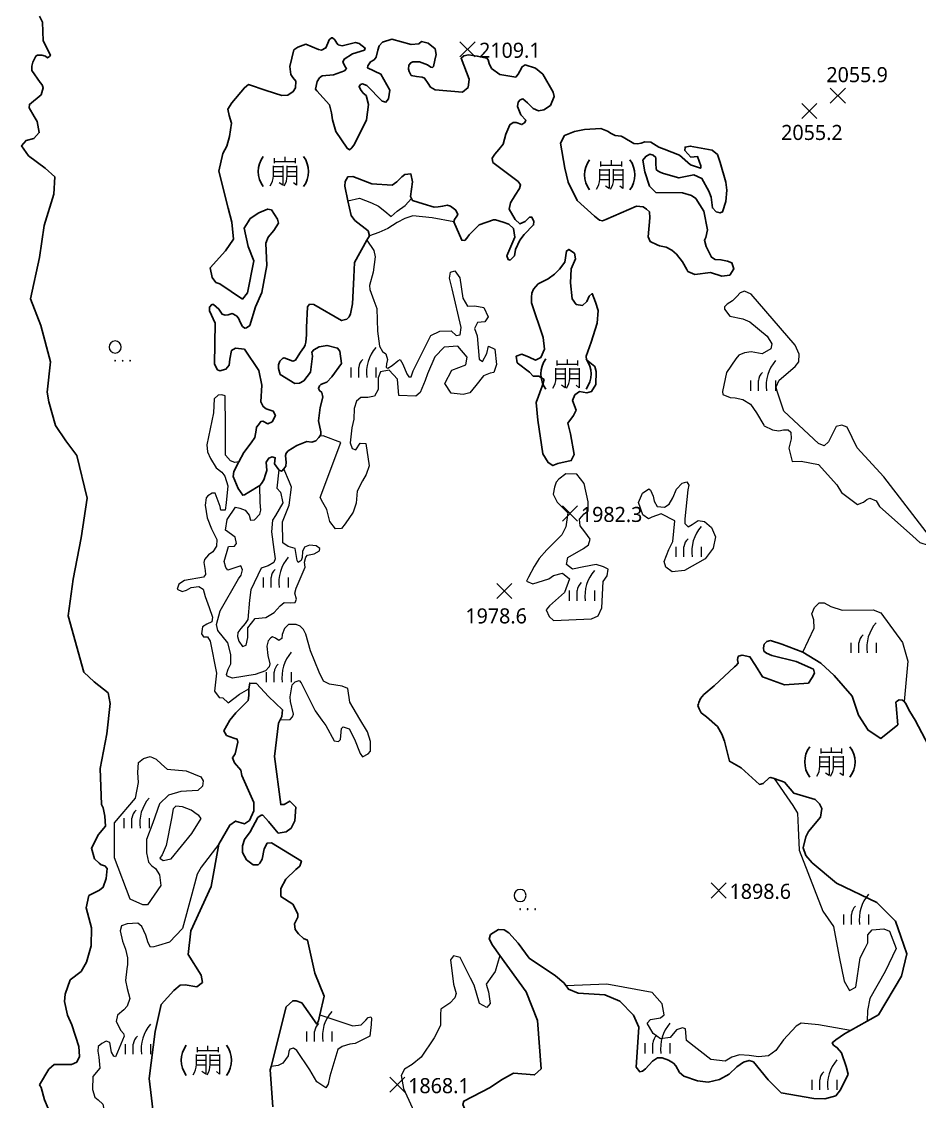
# Model space of a CAD drawing. Header units: metres. Extents: x 232867 to 235443, y 2535802 to 2538582.
# Drawn here: x 233161 to 233607, y 2537369 to 2537906 of the extents above; entities that cross this region are included whole.
import ezdxf

# ---------------------------------------------------------------- set-up
doc = ezdxf.new("R2010")
doc.units = ezdxf.units.M
doc.layers.add('9710500', color=3, linetype='Continuous', lineweight=20)
doc.layers.add('9720000', color=3, linetype='Continuous', lineweight=20)
doc.layers.add('9790201', color=34, linetype='145', lineweight=20, true_color=0xa55200)
doc.layers.add('9810200', color=7, linetype='Continuous')
doc.layers.add('9820205', color=34, linetype='Continuous', true_color=0xa55200)
doc.styles.add('LMP', font='')
doc.styles.get('LMP').set_extended_font_data('Microsoft JhengHei')
doc.linetypes.add('145', pattern='A,0,-7.5,[10,base.shx,S=1,R=0,X=0,Y=0]', length=7.5)

# ---------------------------------------------------------------- blocks, each defined once
blk = doc.blocks.new('98225')
at = {"lineweight": 0}
for points in [[(-4.3718, 4.121213), (-4.3718, 6.620776)], [(0.625848, 7.246036), (0.625848, 4.746473)], [(5.936866, 4.121213), (5.936866, 6.620776)], [(-6.557994, -7.127561), (-5.892824, -5.979033), (-5.403554, -4.744772), (-5.10201, -3.451385), (-4.997061, -2.128435), (-4.997061, -1.815065), (-4.997061, 2.87217)], [(-4.997061, 2.558801), (-0.311303, 2.558801), (-0.311303, -2.128435), (-0.311303, -6.81567), (-2.185606, -5.565149)], [(-4.997061, 0.059238), (-0.311303, 0.059238)], [(5.936866, 4.746473), (4.999714, 4.746473), (0.313957, 4.746473), (-4.3718, 4.746473)], [(-0.311303, 2.87217), (-0.311303, 2.558801)], [(0.313957, -7.127561), (0.979128, -5.979033), (1.468397, -4.744772), (1.769941, -3.451385), (1.876369, -2.128435), (1.876369, 2.558801), (1.876369, 2.87217)], [(1.876369, 2.558801), (6.560648, 2.558801)], [(1.876369, 0.059238), (6.560648, 0.059238)], [(6.560648, 2.87217), (6.560648, -1.815065), (6.560648, -6.503779), (6.560648, -6.81567), (4.999714, -5.565149)], [(-0.311303, -2.440326), (-4.997061, -2.440326)], [(6.560648, -2.440326), (1.876369, -2.440326)]]:
    blk.add_lwpolyline(points, dxfattribs=at)
for start, end in [(143.130102, 216.869898), (323.130102, 36.869898)]:
    blk.add_arc((0, 0), 12.5, start, end)
blk = doc.blocks.new('97132')
at = {"linetype": 'Continuous'}
for points in [[(-3.2, 6.8, 1), (2.8, 6.8, 1)], [(-0.4, 0, 1), (0, 0, 1)], [(3.35, 0, 1), (3.75, 0, 1)], [(7.1, 0, 1), (7.5, 0, 1)]]:
    blk.add_lwpolyline(points, format="xyb", close=True, dxfattribs=at)
blk = doc.blocks.new('97200')
at = {"linetype": 'Continuous'}
for points in [[(6.25, 15, 0.214635), (1.75, 0)], [(-0.25, 9, 0.201941), (-2.25, 5)]]:
    blk.add_lwpolyline(points, format="xyb", dxfattribs=at)
for points in [[(-6.25, 5), (-6.25, 0)], [(-2.25, 0), (-2.25, 5)], [(6.25, 5), (6.25, 0)]]:
    blk.add_lwpolyline(points, dxfattribs=at)
blk = doc.blocks.new('98120')
at = {"linetype": 'Continuous'}
for points in [[(-3.75, -3.75), (3.75, 3.75)], [(-3.75, 3.75), (3.75, -3.75)]]:
    blk.add_lwpolyline(points, dxfattribs=at)

msp = doc.modelspace()

# ---------------------------------------------------------------- linework, layer by layer
at = {"layer": '9790201', "flags": 128}
for points in [[(233322.977587, 2537816.585549), (233328.716721, 2537817.906336), (233334.69197, 2537815.609724), (233338.108742, 2537813.932431), (233341.31812, 2537811.401996), (233344.527498, 2537808.871561), (233347.491189, 2537811.448707), (233351.517834, 2537814.24679), (233354.539895, 2537817.708166)], [(233375.577079, 2537806.123843), (233364.920181, 2537808.172136), (233355.334443, 2537809.164069), (233351.298224, 2537807.856167), (233347.478972, 2537805.911227), (233342.815101, 2537802.895429), (233338.357257, 2537800.945656), (233333.697238, 2537799.240892)], [(233332.448412, 2537797.084799), (233335.887066, 2537792.001379), (233336.546174, 2537788.812966), (233335.531086, 2537781.141125), (233333.657702, 2537774.527255), (233333.882875, 2537772.612919), (233335.834213, 2537767.092457), (233337.350249, 2537763.058955), (233337.635598, 2537751.777767), (233338.747787, 2537744.334916), (233340.25425, 2537741.791595), (233341.752506, 2537740.525572), (233342.621743, 2537737.764536), (233342.209691, 2537735.632484), (233342.009135, 2537733.714926), (233342.86196, 2537733.508486), (233344.982399, 2537734.801892), (233347.734593, 2537737.164544), (233349.007677, 2537737.812858), (233350.299907, 2537735.480809), (233352.247142, 2537730.598996), (233353.321038, 2537729.116869), (233354.38536, 2537729.124923), (233355.430536, 2537732.113338), (233364.258697, 2537749.637395), (233368.715174, 2537751.80005), (233374.248282, 2537752.054812), (233376.817699, 2537749.732428), (233378.732112, 2537749.959808), (233379.347456, 2537753.583651), (233374.752848, 2537772.922179), (233373.441471, 2537778.234589), (233374.060918, 2537781.219784), (233376.185459, 2537781.87454), (233378.550218, 2537778.273247), (233380.104547, 2537768.279021), (233382.472041, 2537764.251962), (233386.089369, 2537764.492227), (233390.564993, 2537763.674521), (233392.723725, 2537759.007202), (233391.037221, 2537756.43972), (233387.419893, 2537756.199455), (233385.948989, 2537753.207818), (233387.249425, 2537749.598471), (233388.176102, 2537737.896349), (233389.885855, 2537736.84482), (233391.989883, 2537740.692821), (233392.818091, 2537744.318275), (233396.020631, 2537742.852255), (233396.921323, 2537735.19491), (233395.455889, 2537731.351741), (233393.755709, 2537730.913089), (233390.358084, 2537729.610019), (233386.556611, 2537724.8976), (233383.599759, 2537721.256039), (233380.199398, 2537720.378735), (233374.235091, 2537720.972284), (233371.223533, 2537725.846042), (233374.586968, 2537732.471187), (233381.595083, 2537735.078937), (233382.209059, 2537738.915663), (233377.703348, 2537744.416796), (233370.894421, 2537743.939487), (233366.242858, 2537739.007742), (233362.464636, 2537730.676311), (233361.422195, 2537727.26213), (233358.906116, 2537721.282077), (233356.788412, 2537719.562906), (233348.271099, 2537719.924243), (233347.580536, 2537728.008964), (233343.507392, 2537732.448904), (233339.255573, 2537731.565157), (233337.997533, 2537728.575131), (233338.034459, 2537722.82729), (233336.139193, 2537719.619548), (233332.95033, 2537718.956738), (233329.331634, 2537718.929356), (233327.215298, 2537716.997301), (233326.174226, 2537713.370237), (233325.995552, 2537708.046551), (233324.958582, 2537703.780837), (233324.154991, 2537696.323489), (233325.024228, 2537693.562453), (233326.944111, 2537692.938301), (233329.052241, 2537696.147653), (233331.820846, 2537695.95571), (233333.594878, 2537684.898679), (233332.13218, 2537680.629744), (233330.236914, 2537677.422003), (233327.502499, 2537672.291871), (233327.115064, 2537666.327926), (233325.653733, 2537661.846107), (233321.646234, 2537656.067663), (233319.745498, 2537653.711453), (233316.765396, 2537653.688903), (233313.974908, 2537657.286974), (233312.446564, 2537663.236423), (233310.508902, 2537666.628055), (233309.215304, 2537669.172986), (233319.470606, 2537696.500936), (233310.721281, 2537699.841024), (233309.032485, 2537699.707995)], [(233268.746768, 2537686.83205), (233266.810433, 2537686.49424), (233264.650553, 2537687.447333), (233262.156034, 2537690.229068), (233262.162949, 2537706.171125), (233261.979, 2537718.233953), (233261.970148, 2537719.634197), (233260.243061, 2537720.267418), (233258.413733, 2537720.038134), (233256.486932, 2537718.192369), (233256.207447, 2537711.296412), (233252.869652, 2537695.338353), (233253.213882, 2537691.899935), (233254.632471, 2537688.577184), (233257.456752, 2537683.974692), (233260.265422, 2537681.845318), (233261.783369, 2537679.813703), (233263.318964, 2537674.98639), (233262.405052, 2537666.484441), (233261.890611, 2537662.824458), (233259.848042, 2537662.808992), (233259.406489, 2537664.633693), (233256.998647, 2537671.389978), (233255.493596, 2537671.378583), (233253.351669, 2537670.071981), (233252.498427, 2537668.9902), (233252.09149, 2537665.331031), (233252.990886, 2537659.100984), (233255.175575, 2537653.633393), (233256.809171, 2537650.31227), (233257.7896, 2537648.276585), (233257.703138, 2537644.942438), (233255.893223, 2537642.132902), (233253.752653, 2537640.611246), (233251.616155, 2537638.444429), (233251.411329, 2537636.829898), (233252.081465, 2537632.856288), (233252.201186, 2537630.921618), (233251.134294, 2537629.623156), (233241.709013, 2537627.928968), (233238.893278, 2537626.167492), (233238.039992, 2537623.550807), (233240.656134, 2537622.483032), (233242.826414, 2537623.152028), (233244.992575, 2537624.473547), (233248.903747, 2537624.938211), (233251.086382, 2537623.649634), (233251.979479, 2537619.958587), (233253.970757, 2537614.53571), (233255.740477, 2537609.763711), (233255.320698, 2537607.367829), (233252.935724, 2537606.26217), (233250.769562, 2537604.940651), (233250.139207, 2537601.455582), (233251.236016, 2537599.941261), (233253.192975, 2537599.956085), (233254.511342, 2537597.790888), (233257.655713, 2537581.935863), (233256.624798, 2537573.009799), (233259.037228, 2537569.765297), (233260.77812, 2537569.560966), (233263.402499, 2537567.188144), (233269.029851, 2537571.363621), (233273.675943, 2537574.175728)], [(233306.29043, 2537641.216797), (233308.7862, 2537642.651968), (233308.996357, 2537643.851939), (233307.136624, 2537645.145176), (233303.866694, 2537645.556183), (233301.368142, 2537644.556765), (233300.401912, 2537642.370575), (233300.312486, 2537639.319476), (233299.668101, 2537637.898329), (233298.259294, 2537636.798222), (233297.707812, 2537637.883481), (233296.799005, 2537643.759552), (233293.30709, 2537644.822539), (233290.57264, 2537646.653868), (233290.396948, 2537657.111124), (233293.829032, 2537665.416834), (233294.969938, 2537674.358851), (233293.973793, 2537676.857009), (233291.074563, 2537683.487202)], [(233288.61048, 2537682.890542), (233287.731153, 2537673.781284), (233289.486155, 2537671.833592), (233290.609293, 2537666.503862), (233287.055782, 2537660.158217), (233285.545027, 2537657.967902), (233285.037374, 2537652.190046), (233286.183471, 2537643.265351), (233286.757215, 2537638.694065), (233286.115613, 2537636.837164), (233283.293824, 2537635.29058), (233279.925424, 2537634.066687), (233274.766167, 2537623.351135), (233274.037226, 2537618.11632), (233273.227208, 2537608.523148), (233271.932872, 2537606.552359), (233269.770079, 2537604.139218), (233268.258628, 2537602.057841), (233268.053341, 2537600.095301), (233268.830981, 2537597.704432), (233270.589461, 2537595.212048), (233272.328461, 2537595.769938), (233273.284256, 2537599.590204), (233273.252949, 2537604.492429), (233276.817592, 2537609.095061), (233282.151151, 2537609.571234), (233286.382442, 2537612.108986), (233289.302004, 2537615.399408), (233291.251857, 2537617.048331), (233294.520396, 2537616.855201), (233296.806704, 2537616.981462), (233297.449003, 2537618.729425), (233296.667884, 2537621.664986), (233297.306008, 2537624.066579), (233301.704323, 2537634.55848), (233301.470512, 2537637.062412), (233302.10794, 2537639.572943), (233302.864013, 2537640.559162), (233306.29043, 2537641.216797)], [(233289.369977, 2537558.687189), (233294.216931, 2537558.834143), (233295.420404, 2537560.165955), (233295.962833, 2537561.492757), (233294.380302, 2537567.763552), (233294.254652, 2537570.187536), (233295.318408, 2537576.147711), (233296.741526, 2537577.591412), (233298.831315, 2537578.15837), (233299.719742, 2537577.062859), (233306.750041, 2537563.117643), (233310.084805, 2537558.513491), (233311.974646, 2537555.882428), (233316.099622, 2537548.308207), (233318.305213, 2537547.994248), (233319.291152, 2537548.883514), (233319.806851, 2537554.398639), (233320.572441, 2537555.286235), (233323.664349, 2537554.207422), (233326.230709, 2537549.15655), (233329.031486, 2537541.902968), (233330.253248, 2537540.369085), (233332.999158, 2537541.712586), (233334.202631, 2537543.044398), (233334.281854, 2537547.894869), (233332.708467, 2537552.732817), (233328.922455, 2537558.986914), (233324.020634, 2537567.437043), (233322.985455, 2537574.263107), (233320.113896, 2537575.34359), (233313.826942, 2537576.398191), (233310.842395, 2537577.918716), (233308.720248, 2537582.421832), (233304.466106, 2537592.971131), (233301.989521, 2537601.219189), (233300.872305, 2537603.635658), (233299.319317, 2537605.277255), (233297.330557, 2537606.143979), (233293.475169, 2537606.004539), (233291.394524, 2537604.004734), (233290.311073, 2537601.130691), (233290.10409, 2537599.03486), (233288.677455, 2537598.142254), (233287.017107, 2537599.34214), (233285.47045, 2537599.991766), (233284.592575, 2537599.433991), (233283.280334, 2537597.880907), (233282.635469, 2537595.34086), (233283.216586, 2537590.605617), (233284.124005, 2537586.534193), (233283.913505, 2537584.989457), (233281.94233, 2537583.100706), (233276.88558, 2537581.298797), (233265.659083, 2537579.450134), (233263.008575, 2537580.422068), (233262.562955, 2537581.190261), (233263.427465, 2537583.842197), (233264.732671, 2537586.497471), (233264.813302, 2537591.127505), (233263.343758, 2537596.958259), (233258.346535, 2537603.092953), (233257.666498, 2537606.063857), (233259.496548, 2537612.80141), (233268.5397, 2537628.742243), (233269.850533, 2537630.515765), (233270.604869, 2537633.166866), (233269.820989, 2537635.144964), (233263.223209, 2537633.110928), (233262.223905, 2537634.315823), (233261.543165, 2537637.396946), (233263.699516, 2537644.798318), (233266.672808, 2537645.041298), (233267.655934, 2537646.37144), (233266.865019, 2537649.451728), (233262.215201, 2537652.943671), (233262.952654, 2537658.240027), (233267.100579, 2537664.333799), (233269.197403, 2537663.798567), (233271.957381, 2537662.937687), (233273.956693, 2537660.417678), (233274.633916, 2537657.88765), (233276.615642, 2537658.123116), (233279.132059, 2537660.897793), (233279.670267, 2537662.88591), (233279.426003, 2537666.631686), (233279.128887, 2537675.226694)], [(233549.082582, 2537592.241474), (233554.832216, 2537604.174297), (233554.57918, 2537608.434573), (233553.66255, 2537611.343868), (233554.986706, 2537614.49446), (233557.213847, 2537616.754588), (233559.68038, 2537616.77327), (233563.055962, 2537615.00423), (233568.673846, 2537613.252173), (233584.145731, 2537613.36936), (233587.968257, 2537611.828031), (233598.60714, 2537597.103099), (233601.360062, 2537587.926587), (233599.47911, 2537567.752419)], [(233534.813915, 2537529.494352), (233544.203277, 2537516.173904), (233546.497346, 2537512.332691), (233546.772964, 2537505.071518), (233547.301324, 2537493.953653), (233559.073213, 2537463.627999), (233564.341793, 2537455.950731), (233567.164222, 2537440.991652), (233569.741534, 2537428.754439), (233572.266993, 2537424.234048), (233575.431714, 2537425.846883), (233577.602247, 2537440.389865), (233580.065174, 2537445.175056), (233581.407758, 2537447.908959), (233581.38183, 2537451.767371), (233583.633195, 2537454.281188), (233589.300498, 2537454.778112), (233592.256707, 2537453.665642), (233595.49006, 2537445.065034), (233590.122778, 2537433.675491), (233582.501081, 2537420.226061), (233581.17985, 2537414.314642), (233581.119785, 2537408.949524)], [(233258.853066, 2537496.860882), (233250.008715, 2537485.418913), (233248.023716, 2537482.058302), (233245.412369, 2537472.001819), (233240.831414, 2537454.91651), (233234.220648, 2537448.209505), (233228.818087, 2537446.58894), (233226.567138, 2537445.8949), (233224.876425, 2537445.769251), (233223.622458, 2537447.903481), (233222.471242, 2537451.618087), (233220.526403, 2537456.003646), (233218.485963, 2537457.680599), (233213.188298, 2537457.301941), (233210.374971, 2537456.37798), (233209.71413, 2537453.890744), (233210.874641, 2537448.709439), (233212.365572, 2537444.771752), (233213.408316, 2537440.379353), (233213.429052, 2537437.107487), (233213.104352, 2537434.961286), (233212.464963, 2537429.089361), (233213.279322, 2537425.146544), (233214.551165, 2537420.19174), (233213.33438, 2537416.459176), (233211.654392, 2537414.641182), (233208.51422, 2537411.909489), (233207.856954, 2537408.858139), (233210.028032, 2537404.361467), (233211.503948, 2537402.793062), (233211.738052, 2537401.440897), (233208.518009, 2537393.518492), (233207.404691, 2537391.253482), (233206.613212, 2537391.585965), (233205.472722, 2537393.608228), (233204.653357, 2537398.340806), (233202.844876, 2537399.004062), (233200.70955, 2537397.859586), (233198.801893, 2537396.378351), (233198.704147, 2537394.008214), (233199.173786, 2537391.078238), (233199.65987, 2537385.553333), (233196.266717, 2537381.43241), (233196.078476, 2537375.027676), (233197.245617, 2537371.14881), (233198.853998, 2537369.788876), (233201.152302, 2537367.748107), (233202.565246, 2537361.126832), (233200.801724, 2537350.822425), (233199.00798, 2537345.320268), (233197.192651, 2537343.248289), (233187.160226, 2537342.432029)], [(233398.56783, 2537441.56326), (233396.135862, 2537433.6365), (233394.570047, 2537431.365107), (233391.661259, 2537427.275916), (233392.815497, 2537423.443484), (233393.755792, 2537417.801813), (233391.962689, 2537415.754649), (233388.336446, 2537417.760722), (233385.793267, 2537426.77952), (233383.963093, 2537430.380875), (233378.702826, 2537440.508831), (233375.53561, 2537441.388625), (233373.968313, 2537439.343173), (233375.401739, 2537427.378585), (233376.787714, 2537422.644102), (233376.123642, 2537420.605498), (233373.657569, 2537417.875376), (233369.160724, 2537414.903904), (233368.952711, 2537412.190903), (233368.988299, 2537406.768324), (233365.86705, 2537400.643954), (233359.380952, 2537391.104791), (233354.888556, 2537387.455496), (233351.064681, 2537385.166983), (233349.504798, 2537381.991827), (233350.67683, 2537375.448106), (233359.156211, 2537356.532429), (233360.585189, 2537345.245664), (233360.378659, 2537342.306722), (233359.525851, 2537334.617887), (233358.441305, 2537327.831104), (233357.113159, 2537323.753897), (233355.092767, 2537321.930962), (233351.733849, 2537317.612406), (233349.079041, 2537309.232053), (233350.897352, 2537307.438223), (233356.096823, 2537306.573839), (233380.16184, 2537309.521151)], [(233572.749504, 2537404.227716), (233562.529142, 2537406.193015), (233556.852688, 2537407.057883), (233548.227651, 2537407.900393), (233545.741846, 2537406.519683), (233539.436805, 2537399.662568), (233535.616043, 2537394.413128), (233532.005318, 2537391.662027), (233527.018458, 2537391.170262), (233522.4776, 2537391.816763), (233517.711453, 2537392.234578), (233513.863238, 2537391.070515), (233510.474753, 2537389.00203), (233503.437414, 2537389.856579), (233491.352209, 2537399.297978), (233490.858928, 2537405.195639), (233489.268178, 2537405.637531), (233486.325695, 2537404.707312), (233483.176225, 2537400.824824), (233478.417704, 2537400.107813), (233474.770376, 2537402.803881), (233471.786714, 2537408.001728), (233473.362212, 2537409.82949), (233478.347547, 2537410.548221), (233480.151384, 2537412.150737), (233479.207524, 2537417.591027), (233474.179485, 2537423.227327), (233451.695909, 2537427.369412), (233431.392904, 2537426.544706)], [(233309.06353, 2537412.057317), (233325.420119, 2537406.604742), (233329.595423, 2537407.201501), (233331.840532, 2537409.365877), (233333.073493, 2537410.844466), (233334.427372, 2537411.080772), (233334.657608, 2537410.404408), (233334.564234, 2537407.352206), (233333.924259, 2537401.4704), (233326.605368, 2537397.911322), (233323.897611, 2537397.438712), (233320.064039, 2537396.392471), (233317.927525, 2537394.907029), (233314.060011, 2537381.541536), (233313.181827, 2537377.579235), (233311.950315, 2537375.87462), (233307.526654, 2537378.779544), (233303.986977, 2537384.742667), (233297.599781, 2537394.413798), (233295.898373, 2537395.531076), (233294.094893, 2537394.952306), (233293.650365, 2537393.818752), (233293.325304, 2537391.668938), (233290.637117, 2537388.144982), (233288.38621, 2537386.884709), (233284.774901, 2537386.405246)]]:
    msp.add_lwpolyline(points, dxfattribs=at)
for points in [[(233523.467089, 2537770.294435), (233520.095279, 2537771.787361), (233518.040738, 2537770.90413), (233516.318057, 2537769.047268), (233514.163072, 2537766.970213), (233511.57142, 2537765.323695), (233510.171152, 2537763.903115), (233510.17842, 2537762.818567), (233512.804236, 2537759.36771), (233519.211634, 2537758.006218), (233522.691884, 2537756.514113), (233531.415769, 2537749.313297), (233533.718446, 2537745.534614), (233533.192965, 2537743.036051), (233528.979803, 2537740.618039), (233523.442831, 2537741.552278), (233520.192545, 2537741.093838), (233517.272666, 2537739.878678), (233515.875305, 2537738.024278), (233511.148293, 2537731.372427), (233509.151902, 2537721.812814), (233509.269791, 2537720.403722), (233512.966921, 2537718.913258), (233515.46249, 2537718.715224), (233519.372138, 2537717.87713), (233523.074356, 2537715.627483), (233526.140472, 2537711.203816), (233529.651251, 2537705.15661), (233529.871038, 2537704.724433), (233534.004834, 2537702.803432), (233537.153223, 2537702.284958), (233539.535265, 2537702.845287), (233541.813227, 2537702.754066), (233543.230214, 2537701.680187), (233543.252747, 2537698.318089), (233542.199604, 2537693.646327), (233543.761374, 2537687.15053), (233548.315846, 2537687.184998), (233556.893494, 2537685.62301), (233565.962324, 2537675.496377), (233568.37344, 2537671.718515), (233576.330251, 2537665.704957), (233579.250857, 2537666.811663), (233580.976445, 2537668.234706), (233582.381801, 2537668.896103), (233585.644445, 2537667.510812), (233587.28994, 2537664.703298), (233603.850802, 2537649.967345), (233607.213599, 2537646.872988), (233611.45531, 2537645.568039), (233612.550911, 2537648.250465), (233612.093216, 2537650.029753), (233600.405931, 2537665.094667), (233589.39151, 2537679.496143), (233576.149408, 2537693.880752), (233571.178599, 2537704.093949), (233568.497784, 2537705.187871), (233565.60636, 2537704.497446), (233561.87098, 2537696.89246), (233559.656979, 2537694.870099), (233556.976164, 2537695.964022), (233539.71208, 2537712.100932), (233536.302167, 2537722.103102), (233535.842952, 2537724.105223), (233537.37953, 2537727.45952), (233545.353581, 2537734.205223), (233547.119007, 2537736.669876), (233547.315937, 2537740.459719), (233545.280628, 2537744.901192)], [(233442.390253, 2537666.969602), (233440.347442, 2537676.20669), (233436.793541, 2537680.806054), (233431.286667, 2537680.984645), (233427.780584, 2537678.314502), (233426.469425, 2537676.762478), (233425.604496, 2537674.332638), (233424.967029, 2537670.803025), (233426.975064, 2537666.852851), (233432.295048, 2537661.605966), (233431.240332, 2537654.548408), (233429.284461, 2537650.568212), (233421.844901, 2537643.241998), (233418.130193, 2537638.807883), (233415.513672, 2537634.822683), (233412.685627, 2537629.514087), (233411.8178, 2537627.524823), (233414.909532, 2537626.226445), (233422.821404, 2537628.709657), (233425.232199, 2537630.490308), (233429.629293, 2537631.625106), (233433.171602, 2537628.788047), (233430.573918, 2537621.939102), (233423.130011, 2537615.273752), (233421.601533, 2537613.279484), (233422.94457, 2537609.98517), (233425.159781, 2537608.019256), (233444.094094, 2537608.823557), (233447.387206, 2537610.390592), (233449.12286, 2537614.36912), (233449.918236, 2537627.372788), (233451.881351, 2537630.251544), (233452.30005, 2537633.559201), (233450.090635, 2537634.643962), (233446.338252, 2537635.937337), (233440.179422, 2537634.789196), (233434.681243, 2537633.646059), (233431.583715, 2537635.82559), (233432.221182, 2537639.355203), (233440.120013, 2537643.821007), (233442.530807, 2537645.601658), (233443.392838, 2537648.472075), (233440.725601, 2537652.196958), (233438.504594, 2537655.044024), (233438.042425, 2537658.345009), (233440.447423, 2537661.006813), (233442.419233, 2537662.56384)], [(233491.960624, 2537672.964335), (233490.931416, 2537663.33251), (233490.526141, 2537658.517425), (233490.540705, 2537656.330255), (233492.082965, 2537654.592109), (233494.043607, 2537655.700594), (233497.091714, 2537657.692226), (233500.155843, 2537657.277971), (233503.674764, 2537654.242423), (233505.673274, 2537649.664267), (233504.61785, 2537643.969348), (233500.498297, 2537638.688683), (233490.259227, 2537632.924228), (233484.141166, 2537632.22172), (233481.06393, 2537634.604428), (233480.170363, 2537637.441126), (233482.53628, 2537643.364696), (233484.477988, 2537647.316502), (233485.502827, 2537657.604478), (233478.701119, 2537661.052625), (233474.119491, 2537659.486838), (233472.376051, 2537658.598726), (233469.520385, 2537660.545655), (233467.511681, 2537666.65483), (233469.44902, 2537671.262787), (233472.495671, 2537673.473136), (233473.374674, 2537672.823607), (233474.707013, 2537669.771503), (233475.16035, 2537667.368928), (233476.708435, 2537664.755913), (233480.428538, 2537664.346625), (233482.604926, 2537665.8942), (233484.55246, 2537668.971138), (233486.272597, 2537673.358723), (233489.096221, 2537676.223566), (233491.497092, 2537676.897929), (233492.38192, 2537675.373533)], [(233249.817361, 2537530.334171), (233251.0533, 2537528.340789), (233250.735824, 2537525.779313), (233248.413779, 2537523.647698), (233239.965409, 2537523.02734), (233233.748241, 2537521.311256), (233229.32727, 2537516.938453), (233226.04999, 2537507.567444), (233222.877598, 2537499.198605), (233222.807821, 2537492.633506), (233223.838196, 2537487.968233), (233225.518269, 2537486.089481), (233227.306039, 2537484.767866), (233229.327463, 2537481.667799), (233229.916513, 2537476.44286), (233223.30507, 2537466.712787), (233220.969682, 2537466.695085), (233214.723722, 2537469.540602), (233207.030897, 2537490.177376), (233206.941076, 2537507.473222), (233217.431314, 2537519.699419), (233218.955573, 2537527.583815), (233218.474823, 2537532.528813), (233218.893357, 2537537.480629), (233221.353664, 2537539.523725), (233224.720325, 2537540.449002), (233227.651484, 2537539.121594), (233230.364892, 2537536.667844), (233233.078299, 2537534.214094), (233242.526444, 2537533.385969)], [(233248.059308, 2537511.608901), (233245.122493, 2537513.836019), (233240.840993, 2537515.378128), (233237.465848, 2537515.802417), (233236.125405, 2537514.442625), (233235.255814, 2537509.712328), (233232.6428, 2537496.196221), (233230.647689, 2537491.682329), (233229.534896, 2537489.874386), (233231.115714, 2537488.76168), (233235.156838, 2537489.69207), (233245.420842, 2537502.14149), (233250.095424, 2537509.599893), (233248.961421, 2537511.165863)]]:
    msp.add_lwpolyline(points, close=True, dxfattribs=at)
at = {"layer": '9820205', "flags": 128}
for points in [[(233170.45077, 2537869.257568), (233171.565834, 2537872.803089), (233170.924906, 2537874.314135), (233170.033679, 2537875.444313), (233165.828621, 2537881.349756), (233165.815389, 2537883.497172), (233166.434523, 2537885.523048), (233167.18231, 2537887.170923), (233167.931653, 2537888.566161), (233168.686445, 2537889.077168), (233170.83462, 2537888.967094), (233172.606178, 2537888.475197), (233173.621388, 2537887.724929), (233174.628036, 2537888.364166), (233175.129414, 2537888.999582), (233171.421842, 2537896.172032), (233171.112389, 2537905.39138), (233169.704217, 2537908.412516)], [(233265.216065, 2537865.286513), (233271.5432, 2537872.834016), (233273.533547, 2537874.349), (233282.426444, 2537871.416415), (233290.066332, 2537868.974328), (233293.190204, 2537869.122953), (233295.803911, 2537870.89264), (233296.916996, 2537872.775971), (233297.145743, 2537876.152539), (233295.634902, 2537877.891026), (233294.625577, 2537879.383319), (233294.100476, 2537883.379155), (233296.048372, 2537891.643495), (233298.164492, 2537893.034436), (233302.030421, 2537894.438615), (233308.422019, 2537891.737097), (233309.923427, 2537891.498466), (233312.041119, 2537892.639432), (233313.026859, 2537894.896781), (233313.640785, 2537896.651341), (233314.885146, 2537897.535712), (233315.260105, 2537897.538548), (233316.516257, 2537896.548099), (233317.526367, 2537894.930818), (233318.156802, 2537894.060629), (233320.158941, 2537893.700792), (233326.773783, 2537895.250759), (233328.651722, 2537894.764989), (233331.540558, 2537892.536949), (233331.171888, 2537891.534208), (233325.183551, 2537889.738993), (233321.075511, 2537887.083043), (233320.460799, 2537885.453471), (233321.850585, 2537883.089098), (233322.230261, 2537882.342006), (233321.237445, 2537881.20955), (233315.749839, 2537879.293128), (233310.253585, 2537878.751575), (233308.885024, 2537877.74127), (233307.646167, 2537875.981983), (233306.920619, 2537872.10168), (233307.551054, 2537871.231491), (233313.844393, 2537864.279433), (233314.743668, 2537860.411422), (233315.391397, 2537856.791495), (233316.927395, 2537851.05339), (233322.604451, 2537842.721737), (233323.734045, 2537841.980318), (233324.977619, 2537842.989677), (233326.216476, 2537844.748964), (233332.264551, 2537856.919134), (233333.216488, 2537864.55097), (233332.064096, 2537868.917043), (233330.556399, 2537870.155577), (233329.170544, 2537871.89501), (233328.536178, 2537873.390139), (233329.279807, 2537874.395717), (233330.152353, 2537874.777299), (233332.40761, 2537873.919401), (233339.956316, 2537866.101882), (233341.834255, 2537865.616112), (233343.198885, 2537867.251357), (233343.796302, 2537871.630666), (233339.371468, 2537879.59681), (233332.72754, 2537882.671402), (233332.846237, 2537883.672252), (233334.208508, 2537885.682461), (233336.077014, 2537886.696548), (233337.068257, 2537888.07898), (233337.79695, 2537891.45933), (233338.533504, 2537893.5898), (233340.146534, 2537895.476912), (233344.887367, 2537896.887709), (233354.402836, 2537894.334816), (233358.27584, 2537894.614101), (233359.643615, 2537895.749394), (233362.898762, 2537894.89906), (233366.290688, 2537892.174851), (233366.808714, 2537889.303907), (233366.201077, 2537886.549442), (233365.595799, 2537883.420014), (233365.098998, 2537882.916279), (233364.223308, 2537883.034649), (233362.59141, 2537884.147251), (233358.582414, 2537885.616852), (233355.331984, 2537885.717258), (233354.210251, 2537885.208796), (233353.218222, 2537883.951352), (233353.105028, 2537882.075586), (233353.362076, 2537880.952584), (233354.499531, 2537878.961284), (233357.128174, 2537878.356199), (233359.879446, 2537878.127023), (233361.133239, 2537877.511538), (233362.899557, 2537874.900025), (233364.03544, 2537873.158702), (233366.293841, 2537871.800851), (233379.959587, 2537870.651173), (233382.728855, 2537872.950016), (233383.20883, 2537877.003243), (233379.217689, 2537887.471443), (233380.599326, 2537888.618353), (233382.995227, 2537889.141567), (233387.292566, 2537888.5427), (233392.097445, 2537887.568852), (233392.734527, 2537886.689756), (233393.124786, 2537884.92488), (233394.403854, 2537882.409086), (233398.464178, 2537879.409232), (233406.428312, 2537878.080457), (233407.682043, 2537879.478946), (233408.429867, 2537880.999883), (233409.677876, 2537883.282243), (233411.061148, 2537884.176618), (233416.24893, 2537882.574299), (233419.804166, 2537879.570625), (233425.039354, 2537870.644808), (233425.558337, 2537868.502085), (233423.692863, 2537864.068408), (233420.4245, 2537861.770768), (233417.648965, 2537861.370957), (233414.989895, 2537862.487307), (233412.193927, 2537865.244176), (233409.907951, 2537867.247261), (233408.648499, 2537866.732643), (233407.645678, 2537865.588598), (233407.280757, 2537863.43919), (233408.94845, 2537859.411054), (233411.364784, 2537856.777588), (233410.994141, 2537855.51205), (233409.485414, 2537854.490453), (233406.700072, 2537855.605848), (233405.058534, 2537855.593433), (233403.550625, 2537854.445569), (233401.560513, 2537849.758402), (233400.077941, 2537844.696253), (233398.073934, 2537842.155629), (233396.068293, 2537839.86754), (233394.692377, 2537837.836759), (233394.958816, 2537835.692127), (233407.648146, 2537826.191317), (233408.79522, 2537824.558438), (233408.301575, 2537822.786877), (233406.049927, 2537819.48674), (233403.80155, 2537815.681534), (233403.064351, 2537812.519124), (233406.128392, 2537807.365087), (233408.416003, 2537805.109467), (233411.059544, 2537806.392194), (233413.193092, 2537808.428704), (233414.455813, 2537808.438254), (233415.353613, 2537806.298397), (233415.237966, 2537804.655968), (233410.596957, 2537799.822479), (233408.468313, 2537797.028366), (233406.351111, 2537792.466511), (233405.740184, 2537789.305056), (233404.360999, 2537787.779345), (233403.607453, 2537787.142279), (233402.595641, 2537787.387173), (233401.952021, 2537789.276406), (233405.933062, 2537798.524473), (233405.273095, 2537802.93905), (233402.987119, 2537804.942136), (233400.201776, 2537806.057531), (233396.279985, 2537807.164331), (233395.39608, 2537807.157646), (233388.214099, 2537804.704135), (233383.195091, 2537799.741514), (233382.069267, 2537798.091446), (233381.066446, 2537796.947401), (233379.550363, 2537797.062208), (233375.577079, 2537806.123843)], [(233182.785787, 2537697.409946), (233177.637457, 2537704.959675), (233174.285988, 2537716.788945), (233173.478108, 2537721.457218), (233175.202039, 2537736.532191), (233170.415985, 2537754.674134), (233165.141291, 2537767.878301), (233169.687273, 2537788.428094), (233171.925623, 2537804.286027), (233176.761844, 2537819.90394), (233177.227925, 2537828.477183), (233172.527266, 2537832.856294), (233164.180563, 2537839.025617), (233160.774811, 2537843.933909), (233163.011043, 2537846.589205), (233166.920658, 2537847.629375), (233169.555423, 2537850.554769), (233168.510637, 2537856.105144), (233166.980039, 2537858.493731), (233164.553543, 2537862.770409), (233164.668964, 2537864.539825), (233170.45077, 2537869.257568)], [(233268.746768, 2537686.83205), (233271.242828, 2537691.580632), (233274.969112, 2537696.40332), (233276.766252, 2537699.008535), (233277.390956, 2537702.641513), (233277.511461, 2537704.067808), (233278.539571, 2537705.371397), (233279.695579, 2537706.935114), (233280.731083, 2537707.072536), (233283.200567, 2537705.795435), (233285.267467, 2537706.718149), (233286.930959, 2537709.970253), (233285.880671, 2537712.165163), (233282.375683, 2537713.304842), (233280.814625, 2537714.329663), (233279.763515, 2537716.654147), (233280.229107, 2537724.950809), (233278.6278, 2537732.324756), (233271.507351, 2537742.835998), (233267.035802, 2537743.312919), (233265.127279, 2537742.276939), (233264.26111, 2537737.928864), (233264.025185, 2537734.862476), (233262.377655, 2537732.93463), (233259.31852, 2537732.145324), (233258.166291, 2537732.647369), (233256.744173, 2537735.445823), (233256.998597, 2537755.750733), (233254.150318, 2537761.986067), (233254.138997, 2537763.773666), (233255.279906, 2537765.059219), (233256.173569, 2537765.065983), (233258.869113, 2537762.787936), (233260.544946, 2537760.246786), (233261.952508, 2537759.746674), (233263.483693, 2537759.885956), (233265.394641, 2537760.538879), (233267.571435, 2537759.533822), (233268.60085, 2537758.264697), (233269.636735, 2537755.974087), (233270.541719, 2537754.193253), (233271.82404, 2537753.309117), (233272.58842, 2537753.570286), (233274.240802, 2537754.732019), (233276.991234, 2537763.946642), (233280.265269, 2537771.122161), (233282.734493, 2537784.420791), (233282.152667, 2537795.653258), (233283.26803, 2537798.607849), (233286.157934, 2537801.793079), (233288.538557, 2537805.480594), (233288.019663, 2537807.50122), (233284.953566, 2537812.159798), (233283.05338, 2537812.525023), (233278.762956, 2537810.721075), (233274.353224, 2537807.777414), (233273.351488, 2537806.124885), (233272.600387, 2537804.853857), (233271.346416, 2537803.072885), (233273.422752, 2537793.863569), (233276.246216, 2537786.810581), (233273.06216, 2537770.869205), (233270.55492, 2537767.818372), (233259.391424, 2537775.313573), (233257.3656, 2537776.056212), (233255.581279, 2537778.569266), (233254.540546, 2537783.361844), (233262.067037, 2537791.756413), (233266.072581, 2537797.59779), (233265.262222, 2537805.929286), (233263.449284, 2537812.989919), (233258.785855, 2537831.398478), (233260.877092, 2537840.162288), (233262.732822, 2537843.808449), (233264.205748, 2537848.578924), (233265.040667, 2537855.223257), (233263.889103, 2537859.09716), (233263.368456, 2537862.224361), (233265.216065, 2537865.286513)], [(233354.539895, 2537817.708166), (233354.028267, 2537818.714484), (233355.117311, 2537826.046577), (233354.33434, 2537829.955131), (233351.305444, 2537829.679677), (233349.797535, 2537828.531812), (233347.288439, 2537825.987368), (233345.025349, 2537824.454971), (233334.793221, 2537825.008953), (233325.424564, 2537828.726301), (233322.900757, 2537828.454667), (233321.65193, 2537826.298574), (233321.414916, 2537823.897587), (233322.977587, 2537816.585549)], [(233375.577079, 2537806.123843), (233375.947722, 2537807.38938), (233377.073546, 2537809.039449), (233377.57373, 2537809.800872), (233376.67593, 2537811.94073), (233374.011138, 2537813.94095), (233372.366331, 2537814.433604), (233370.095885, 2537814.037613), (233367.825439, 2537813.641621), (233365.932175, 2537813.501029), (233360.365576, 2537815.100484), (233355.051522, 2537816.701848), (233354.539895, 2537817.708166)], [(233322.977587, 2537816.585549), (233324.540258, 2537809.27351), (233326.44987, 2537806.888758), (233333.050348, 2537801.635194), (233333.697238, 2537799.240892)], [(233332.448412, 2537797.084799), (233326.333005, 2537785.92649), (233326.001594, 2537778.600127), (233325.666097, 2537771.9051), (233325.202693, 2537765.461652), (233324.22521, 2537760.403323), (233323.60284, 2537759.009609), (233322.473747, 2537757.864609), (233319.826937, 2537757.086951), (233306.12621, 2537765.174446), (233303.955592, 2537765.285676), (233302.815821, 2537763.872814), (233302.370367, 2537753.656819), (233302.393962, 2537749.954922), (233302.033836, 2537746.377778), (233301.786701, 2537745.09933), (233301.283481, 2537743.946601), (233300.650998, 2537743.04821), (233299.005567, 2537740.865574), (233296.857729, 2537737.402558), (233295.583814, 2537737.009944), (233291.361262, 2537738.637537), (233290.470254, 2537738.24782), (233289.074398, 2537736.960678), (233288.448425, 2537735.041074), (233288.459815, 2537733.253951), (233289.244342, 2537730.323759), (233296.54886, 2537725.783362), (233298.845488, 2537725.928401), (233301.007157, 2537727.221339), (233304.426469, 2537731.459925), (233305.39711, 2537739.382054), (233305.001185, 2537741.421582), (233306.014948, 2537742.578175), (233308.685532, 2537744.13028), (233312.638167, 2537744.798484), (233317.880177, 2537743.433922), (233319.03866, 2537741.910796), (233319.715891, 2537735.788347), (233315.035682, 2537729.114721), (233312.500056, 2537726.414717), (233310.716412, 2537725.890586), (233309.44331, 2537725.37032), (233308.8092, 2537724.727232), (233308.307607, 2537723.3192), (233308.824659, 2537722.301851), (233309.979888, 2537721.289332), (233310.504262, 2537719.123118), (233309.261264, 2537713.879741), (233308.409308, 2537707.362746), (233309.465378, 2537701.881453), (233309.601964, 2537700.478251), (233309.032485, 2537699.707995)], [(233333.697238, 2537799.240892), (233332.448412, 2537797.084799)], [(233309.032485, 2537699.707995), (233308.463006, 2537698.937738), (233307.069592, 2537697.267641), (233305.030677, 2537696.741579), (233302.603973, 2537696.978528), (233297.638389, 2537695.02608), (233293.315864, 2537692.312552), (233292.301288, 2537691.283611), (233291.926518, 2537690.004197), (233292.193179, 2537688.219006), (233292.330578, 2537686.688152), (233292.087511, 2537684.771446), (233291.074563, 2537683.487202)], [(233192.932855, 2537465.183017), (233194.257392, 2537471.330136), (233199.498717, 2537474.030543), (233201.37635, 2537475.528198), (233202.831871, 2537479.854633), (233203.339691, 2537484.848163), (233202.118198, 2537486.187463), (233200.362656, 2537486.713576), (233199.279328, 2537487.514499), (233196.974508, 2537489.654721), (233195.458916, 2537494.902621), (233199.055709, 2537501.672704), (233202.533797, 2537505.879619), (233202.23293, 2537510.867017), (233201.398013, 2537515.041228), (233200.444391, 2537516.652271), (233199.793583, 2537534.448354), (233203.189602, 2537551.735698), (233204.847, 2537566.85216), (233203.870534, 2537572.104147), (233196.827213, 2537577.579844), (233191.675061, 2537582.3956), (233183.95132, 2537610.387122), (233186.397947, 2537628.611261), (233190.312786, 2537649.139087), (233193.297035, 2537668.835588), (233188.1949, 2537689.993033), (233182.785787, 2537697.409946)], [(233288.61048, 2537682.890542), (233286.464223, 2537685.877807), (233286.827603, 2537688.944344), (233285.293535, 2537689.315707), (233283.637526, 2537688.792543), (233282.374188, 2537686.740457), (233282.655495, 2537682.657537), (233282.030335, 2537680.610281), (233281.153971, 2537677.922834), (233280.016641, 2537676.127018), (233279.128887, 2537675.226694)], [(233279.128887, 2537675.226694), (233273.66171, 2537671.866214), (233271.635798, 2537670.462028), (233270.729835, 2537670.325587), (233268.376748, 2537673.676853), (233266.007234, 2537679.6196), (233266.250708, 2537682.083469), (233268.746768, 2537686.83205)], [(233291.074563, 2537683.487202), (233290.061614, 2537682.202957), (233288.653554, 2537682.83059), (233288.61048, 2537682.890542)], [(233532.979414, 2537598.075469), (233531.185213, 2537597.612372), (233529.957974, 2537596.366933), (233529.521591, 2537594.453223), (233529.756894, 2537592.881731), (233530.999343, 2537591.879751), (233533.703573, 2537590.664089), (233545.743932, 2537587.608739), (233554.419022, 2537583.853638), (233554.993589, 2537581.947586), (233553.772434, 2537579.803178), (233551.881875, 2537576.97944), (233539.980462, 2537576.102657), (233529.057759, 2537580.063359), (233525.54184, 2537585.76014), (233522.82096, 2537590.004034), (233518.889582, 2537590.759821), (233517.09782, 2537590.297354), (233516.765075, 2537589.733714), (233516.66121, 2537588.498466), (233516.896134, 2537586.929112), (233515.783458, 2537585.573998), (233515.114191, 2537585.00781), (233505.081985, 2537575.505019), (233499.838512, 2537571.200796), (233498.280918, 2537569.281193), (233497.396367, 2537567.366688), (233497.177307, 2537566.579462)], [(233549.082582, 2537592.241474), (233538.720295, 2537596.320925), (233532.979414, 2537598.075469)], [(233596.328915, 2537556.224162), (233587.917452, 2537549.464005), (233581.655012, 2537553.499375), (233576.845822, 2537561.053363), (233573.615302, 2537570.531015), (233564.726818, 2537580.644531), (233558.106063, 2537586.803361), (233549.082582, 2537592.241474)], [(233289.369977, 2537558.687189), (233290.19471, 2537560.365702), (233290.451823, 2537563.712159), (233283.447338, 2537570.34799), (233277.558515, 2537576.713583), (233274.215086, 2537576.966908), (233273.675943, 2537574.175728)], [(233273.675943, 2537574.175728), (233273.697301, 2537570.831386), (233273.434849, 2537568.321015), (233267.347649, 2537562.14321), (233264.307608, 2537558.496917), (233261.278246, 2537553.178453), (233262.684839, 2537550.959462), (233266.313858, 2537549.593469), (233267.988242, 2537549.048764), (233268.275612, 2537547.657402), (233266.920635, 2537541.794232), (233265.54074, 2537539.832795), (233266.670642, 2537537.332995), (233269.756958, 2537533.733213), (233270.331698, 2537530.950489), (233276.265016, 2537517.617517), (233276.291713, 2537513.437089), (233274.094204, 2537508.682357), (233271.598647, 2537506.991159), (233267.134215, 2537508.350809), (233264.361966, 2537506.378801), (233258.853066, 2537496.860882)], [(233497.177307, 2537566.579462), (233496.958247, 2537565.792236), (233497.530448, 2537564.113213), (233498.552855, 2537562.213153), (233501.258628, 2537560.213621), (233506.675461, 2537555.429029), (233508.83245, 2537551.629759), (233510.201955, 2537548.161195), (233512.737767, 2537538.080262), (233518.481303, 2537534.757054), (233527.510365, 2537526.633111), (233529.414301, 2537527.096428), (233532.312696, 2537529.811754), (233533.208577, 2537530.042988), (233534.813915, 2537529.494352)], [(233596.328915, 2537556.224162), (233595.584127, 2537565.7394), (233595.34593, 2537567.437752), (233596.247611, 2537568.124645), (233597.03755, 2537568.584004), (233598.737686, 2537568.483538), (233599.47911, 2537567.752419)], [(233599.47911, 2537567.752419), (233600.220533, 2537567.021301), (233602.288418, 2537562.843244), (233605.037597, 2537558.44366), (233611.581124, 2537545.912064), (233618.435874, 2537537.576545), (233627.533985, 2537532.54499), (233637.544617, 2537526.613597), (233643.057419, 2537523.991775)], [(233309.06353, 2537412.057317), (233311.132743, 2537421.449017), (233306.604237, 2537432.841694), (233302.879107, 2537449.257227), (233300.924472, 2537450.078514), (233298.403997, 2537452.289048), (233296.718933, 2537454.505925), (233296.422664, 2537457.290763), (233298.072131, 2537460.64779), (233298.061452, 2537462.319961), (233295.524958, 2537467.038752), (233289.652154, 2537470.896088), (233289.627236, 2537474.797821), (233292.103216, 2537479.554666), (233297.085432, 2537484.330539), (233299.024049, 2537486.017509), (233299.843443, 2537488.532108), (233285.025758, 2537497.617001), (233282.799771, 2537497.321392), (233281.425216, 2537494.52387), (233280.34337, 2537489.4989), (233279.241946, 2537487.539577), (233278.411873, 2537486.697149), (233275.905636, 2537486.678122), (233272.547968, 2537489.161009), (233270.575535, 2537492.769247), (233270.554177, 2537496.11359), (233271.648482, 2537499.187693), (233274.408272, 2537503.110567), (233278.262367, 2537510.107545), (233279.926072, 2537511.235011), (233280.761484, 2537511.241353), (233283.56577, 2537508.196847), (233286.653866, 2537504.31837), (233288.33715, 2537502.380189), (233292.232181, 2537502.967177), (233294.725959, 2537504.93707), (233296.652116, 2537508.574907), (233297.166342, 2537515.26782), (233294.083585, 2537518.310211), (233291.309556, 2537516.616899), (233289.638732, 2537516.604214), (233286.422488, 2537540.548746), (233288.545243, 2537557.008675), (233289.369977, 2537558.687189)], [(233534.813915, 2537529.494352), (233539.954879, 2537527.73739), (233544.591027, 2537522.273542), (233555.183815, 2537519.115004), (233557.464881, 2537516.865371), (233558.613085, 2537514.607155), (233557.962521, 2537510.295087), (233551.892634, 2537503.221658), (233550.551613, 2537500.491199), (233549.229003, 2537495.040581), (233550.61452, 2537491.197322), (233553.811081, 2537487.594476), (233565.888456, 2537477.484863), (233585.892791, 2537467.888693), (233595.245162, 2537458.6652), (233597.789624, 2537450.976965), (233600.793368, 2537442.385445), (233598.149683, 2537431.257528), (233586.67567, 2537412.083687), (233581.119785, 2537408.949524)], [(233258.853066, 2537496.860882), (233255.087962, 2537475.929144), (233244.925151, 2537453.834001), (233243.60755, 2537442.118232), (233250.078232, 2537431.855135), (233250.658311, 2537428.236326), (233247.887842, 2537425.985623), (233242.032837, 2537427.056007), (233239.52838, 2537426.758284), (233236.48122, 2537424.226772), (233230.120888, 2537417.210767), (233227.143142, 2537403.810142), (233224.22947, 2537380.37649), (233226.581824, 2537360.88474), (233220.53912, 2537347.739555), (233218.955507, 2537334.070805), (233209.4964, 2537332.605449), (233203.373603, 2537332.001547), (233199.466113, 2537333.365426), (233187.160226, 2537342.432029)], [(233192.932855, 2537465.183017), (233195.507261, 2537455.372026), (233195.334095, 2537446.454666), (233193.10025, 2537438.207528), (233190.386724, 2537433.614619), (233184.928464, 2537429.458128), (233182.459034, 2537422.352287), (233182.024749, 2537418.691128), (233183.666748, 2537411.845083), (233185.752961, 2537407.059955), (233189.247008, 2537396.341472), (233189.506709, 2537391.313876), (233188.152783, 2537388.56021), (233185.64647, 2537387.39812), (233182.676081, 2537387.375595), (233176.963794, 2537387.332276), (233174.236082, 2537385.025425), (233169.644799, 2537377.277056)], [(233431.392904, 2537426.544706), (233430.32695, 2537428.015813), (233426.198203, 2537431.407962), (233413.137089, 2537440.209916), (233407.611824, 2537447.699612), (233403.014452, 2537452.914045), (233400.724341, 2537454.266064), (233397.7578, 2537454.471808), (233393.897664, 2537451.932024), (233393.22747, 2537449.872877), (233394.845826, 2537446.68993), (233398.56783, 2537441.56326)], [(233398.56783, 2537441.56326), (233411.654374, 2537423.537916), (233417.226412, 2537409.201687), (233418.986648, 2537385.250921), (233415.813858, 2537382.259887), (233405.316144, 2537383.093235), (233399.408006, 2537379.853238), (233393.73262, 2537375.930316), (233380.54945, 2537369.211732), (233380.104212, 2537367.61075), (233385.899649, 2537353.960903), (233385.946422, 2537347.114369), (233385.765119, 2537340.266107), (233385.327677, 2537337.524036), (233383.299943, 2537333.856993), (233381.098993, 2537325.393878), (233382.063825, 2537318.4982), (233381.625043, 2537315.273472), (233380.726414, 2537312.045255), (233380.16184, 2537309.521151)], [(233572.749504, 2537404.227716), (233569.861999, 2537402.598829), (233565.548831, 2537399.599151), (233563.733581, 2537398.216014), (233564.425603, 2537397.080112), (233566.259563, 2537395.724635), (233568.329393, 2537393.229799), (233570.656922, 2537386.400553), (233571.59573, 2537382.527766), (233567.771454, 2537374.738972), (233565.510966, 2537371.754853), (233560.046507, 2537370.344056), (233554.571133, 2537370.530783), (233538.357497, 2537373.374872), (233531.927725, 2537379.716564), (233524.566942, 2537388.789955), (233522.509584, 2537389.459049), (233519.550838, 2537388.523704), (233516.37337, 2537386.217323), (233512.521031, 2537382.53645), (233507.748593, 2537379.98975), (233502.056058, 2537378.577224), (233496.805642, 2537379.222116), (233489.946224, 2537381.680648), (233487.88107, 2537383.490832), (233486.034638, 2537386.67205), (233484.884905, 2537388.032713), (233482.36516, 2537389.611221), (233479.164306, 2537390.728107), (233476.88355, 2537390.71082), (233474.385632, 2537389.094279), (233470.991003, 2537385.188645), (233469.402269, 2537384.035455), (233468.035375, 2537383.796864), (233466.195179, 2537386.065212), (233467.656066, 2537405.93226), (233464.878622, 2537411.845177), (233458.216097, 2537418.869794), (233450.667775, 2537422.007794), (233437.433153, 2537422.820396), (233432.629534, 2537424.838052), (233431.392904, 2537426.544706)], [(233284.774901, 2537386.405246), (233292.230548, 2537416.010048), (233295.552619, 2537419.101064), (233297.223443, 2537419.113749), (233300.01527, 2537418.02011), (233307.601614, 2537407.486774), (233308.426348, 2537409.165287), (233309.06353, 2537412.057317)], [(233581.119785, 2537408.949524), (233572.749504, 2537404.227716)], [(233285.585589, 2537366.349449), (233284.354237, 2537384.734876), (233284.774901, 2537386.405246)], [(233169.644799, 2537377.277056), (233170.566567, 2537376.026655), (233172.20431, 2537369.866427), (233174.059195, 2537365.536778), (233177.949247, 2537358.65899)]]:
    msp.add_lwpolyline(points, dxfattribs=at)
for points in [[(233440.624883, 2537852.113264), (233448.772332, 2537852.55695), (233452.092458, 2537851.181202), (233453.882792, 2537850.048583), (233455.799632, 2537849.044273), (233458.731034, 2537848.684394), (233459.879632, 2537848.311029), (233465.121618, 2537845.166901), (233466.906095, 2537844.925697), (233468.687226, 2537845.193873), (233470.592352, 2537845.972392), (233473.522918, 2537845.739858), (233477.487289, 2537843.222822), (233480.167351, 2537842.351636), (233487.82802, 2537839.353156), (233493.209063, 2537834.427161), (233498.186322, 2537832.809246), (233498.440171, 2537832.938517), (233498.433478, 2537833.957277), (233496.747059, 2537838.656517), (233493.437811, 2537838.376781), (233490.487165, 2537841.665594), (233490.60363, 2537843.322042), (233493.147146, 2537843.850688), (233504.112879, 2537841.768667), (233506.673965, 2537839.623069), (233508.100678, 2537835.685972), (233510.83931, 2537825.90064), (233511.37462, 2537821.9568), (233510.775557, 2537816.22146), (233509.153565, 2537811.115139), (233508.010823, 2537810.59709), (233506.096493, 2537811.219365), (233504.173795, 2537813.11509), (233503.501938, 2537818.458761), (233502.336605, 2537821.379025), (233498.983849, 2537827.721227), (233494.897155, 2537829.473231), (233487.520457, 2537828.016565), (233479.864809, 2537830.250976), (233478.588031, 2537830.750723), (233477.183073, 2537831.376851), (233476.158471, 2537832.260559), (233476.009374, 2537835.570565), (233475.99264, 2537838.117464), (233474.710841, 2537839.38128), (233473.05287, 2537839.750792), (233471.022074, 2537838.71662), (233469.506507, 2537836.794886), (233470.563741, 2537830.944725), (233472.902773, 2537823.830747), (233476.106432, 2537820.79855), (233489.35179, 2537820.644044), (233493.818003, 2537819.276965), (233495.865534, 2537817.764238), (233499.981513, 2537811.555161), (233501.698053, 2537802.271503), (233500.831753, 2537798.444411), (233500.204241, 2537797.0388), (233500.989217, 2537793.860956), (233503.698565, 2537788.532698), (233505.488899, 2537787.400079), (233508.418627, 2537787.29489), (233511.606389, 2537786.682248), (233513.904422, 2537785.808173), (233514.815068, 2537782.885982), (233512.798496, 2537779.686945), (233508.854206, 2537779.147703), (233503.238558, 2537781.015492), (233495.477321, 2537779.937971), (233494.200543, 2537780.437718), (233492.028179, 2537781.567446), (233491.51295, 2537782.455008), (233489.323016, 2537786.25898), (233486.241679, 2537790.05621), (233484.063459, 2537792.077353), (233481.25187, 2537793.584299), (233477.936765, 2537794.195978), (233476.65915, 2537794.82307), (233473.210845, 2537796.3252), (233472.176203, 2537798.737048), (233473.133031, 2537808.168281), (233472.859101, 2537811.095288), (233471.449123, 2537812.485486), (233469.786132, 2537813.619068), (233466.4727, 2537813.976057), (233451.234197, 2537807.365868), (233449.455577, 2537806.715657), (233448.053129, 2537806.959751), (233445.49288, 2537808.978004), (233436.909014, 2537816.80885), (233432.391762, 2537825.943971), (233430.818462, 2537832.809039), (233428.698975, 2537845.273431), (233430.58402, 2537849.108229), (233435.537851, 2537851.055972)], [(233414.24023, 2537765.980406), (233414.221912, 2537768.788436), (233414.425202, 2537770.734091), (233415.276405, 2537772.68465), (233417.635179, 2537775.294658), (233422.585606, 2537777.924281), (233425.595112, 2537780.107188), (233428.169857, 2537782.718831), (233430.738966, 2537786.194482), (233431.567624, 2537791.601078), (233432.857814, 2537792.474894), (233435.678121, 2537790.552123), (233436.128381, 2537787.747363), (233434.001079, 2537782.762964), (233433.614227, 2537775.847622), (233434.530247, 2537767.862076), (233436.492306, 2537765.068757), (233439.51872, 2537764.659637), (233441.66575, 2537766.620004), (233442.944668, 2537769.221839), (233444.448012, 2537770.529294), (233445.987992, 2537766.220691), (233447.310591, 2537762.126455), (233446.919512, 2537755.859119), (233443.957915, 2537746.332135), (233441.411352, 2537739.400447), (233441.638595, 2537737.674063), (233445.764593, 2537734.249083), (233446.428006, 2537731.877962), (233446.254307, 2537725.396259), (233444.117141, 2537721.923877), (233441.745685, 2537721.257889), (233438.069948, 2537721.878108), (233435.705538, 2537720.132109), (233434.644, 2537717.315907), (233436.402769, 2537712.576933), (233435.123851, 2537709.975098), (233432.341589, 2537706.065807), (233433.671234, 2537700.89156), (233435.466639, 2537690.536527), (233433.974568, 2537687.501053), (233427.287917, 2537686.154367), (233424.919279, 2537685.056375), (233422.533733, 2537686.550411), (233419.913897, 2537690.850841), (233417.428306, 2537707.681039), (233416.508059, 2537716.314592), (233419.47811, 2537724.545563), (233420.53683, 2537727.79377), (233417.933903, 2537729.502174), (233415.126278, 2537729.480924), (233413.169856, 2537731.410233), (233407.091663, 2537736.116515), (233406.638585, 2537739.35328), (233409.439165, 2537740.454541), (233413.120538, 2537738.970313), (233416.153998, 2537737.481182), (233418.953168, 2537738.798445), (233420.654165, 2537742.915565), (233419.968207, 2537748.742723)]]:
    msp.add_lwpolyline(points, close=True, dxfattribs=at)

# ---------------------------------------------------------------- block references
at = {"layer": '9710500'}
for p in [(233207.490498, 2537737.157438), (233408.761164, 2537464.56447)]:
    msp.add_blockref('97132', p, dxfattribs=at)
at = {"layer": '9720000'}
for p in [(233330.6119, 2537728.7393), (233529.2987, 2537722.2458), (233492.294944, 2537639.704791), (233287.0453, 2537624.457), (233439.242605, 2537617.901268), (233579.2801, 2537591.9297), (233288.5898, 2537577.3322), (233217.8977, 2537504.8301), (233575.5797, 2537457.0266), (233308.6897, 2537398.7727), (233218.5701, 2537392.4651), (233476.825166, 2537392.939193), (233559.8012, 2537374.7413)]:
    msp.add_blockref('97200', p, dxfattribs=at)
at = {"layer": '9810200'}
for p in [(233382.432, 2537891.8998, 2109.080529), (233566.5129, 2537868.8247, 2055.912435), (233552.3119, 2537861.2228, 2055.200792), (233433.4177, 2537661.2217, 1982.325488), (233400.7531, 2537622.7002, 1978.648815), (233507.309, 2537473.8994, 1898.572156), (233347.5775, 2537377.3415, 1868.137187)]:
    msp.add_blockref('98120', p, dxfattribs=at)
at = {"layer": '9820205'}
for p in [(233290.931612, 2537831.162897), (233453.1505, 2537829.4993), (233431.367828, 2537730.575302), (233562.56232, 2537537.777577), (233252.6364, 2537389.4794)]:
    msp.add_blockref('98225', p, dxfattribs=at)

# ---------------------------------------------------------------- texts
at = {"layer": '9810200', "style": 'LMP'}
for s, p in [('2109.1', (233388.182876, 2537887.701722, 2109.080529)), ('2055.9', (233560.820028, 2537875.572015, 2050)), ('2055.2', (233538.348737, 2537846.847341, 2055.200792)), ('1982.3', (233438.790913, 2537657.023622, 1982.325488)), ('1978.6', (233381.38314, 2537606.595402, 1970)), ('1898.6', (233512.682213, 2537469.701322, 1898.572156)), ('1868.1', (233352.950713, 2537373.143422, 1868.137187))]:
    msp.add_text(s, height=7.5, dxfattribs=at).set_placement(p)

doc.saveas('drawing.dxf')
